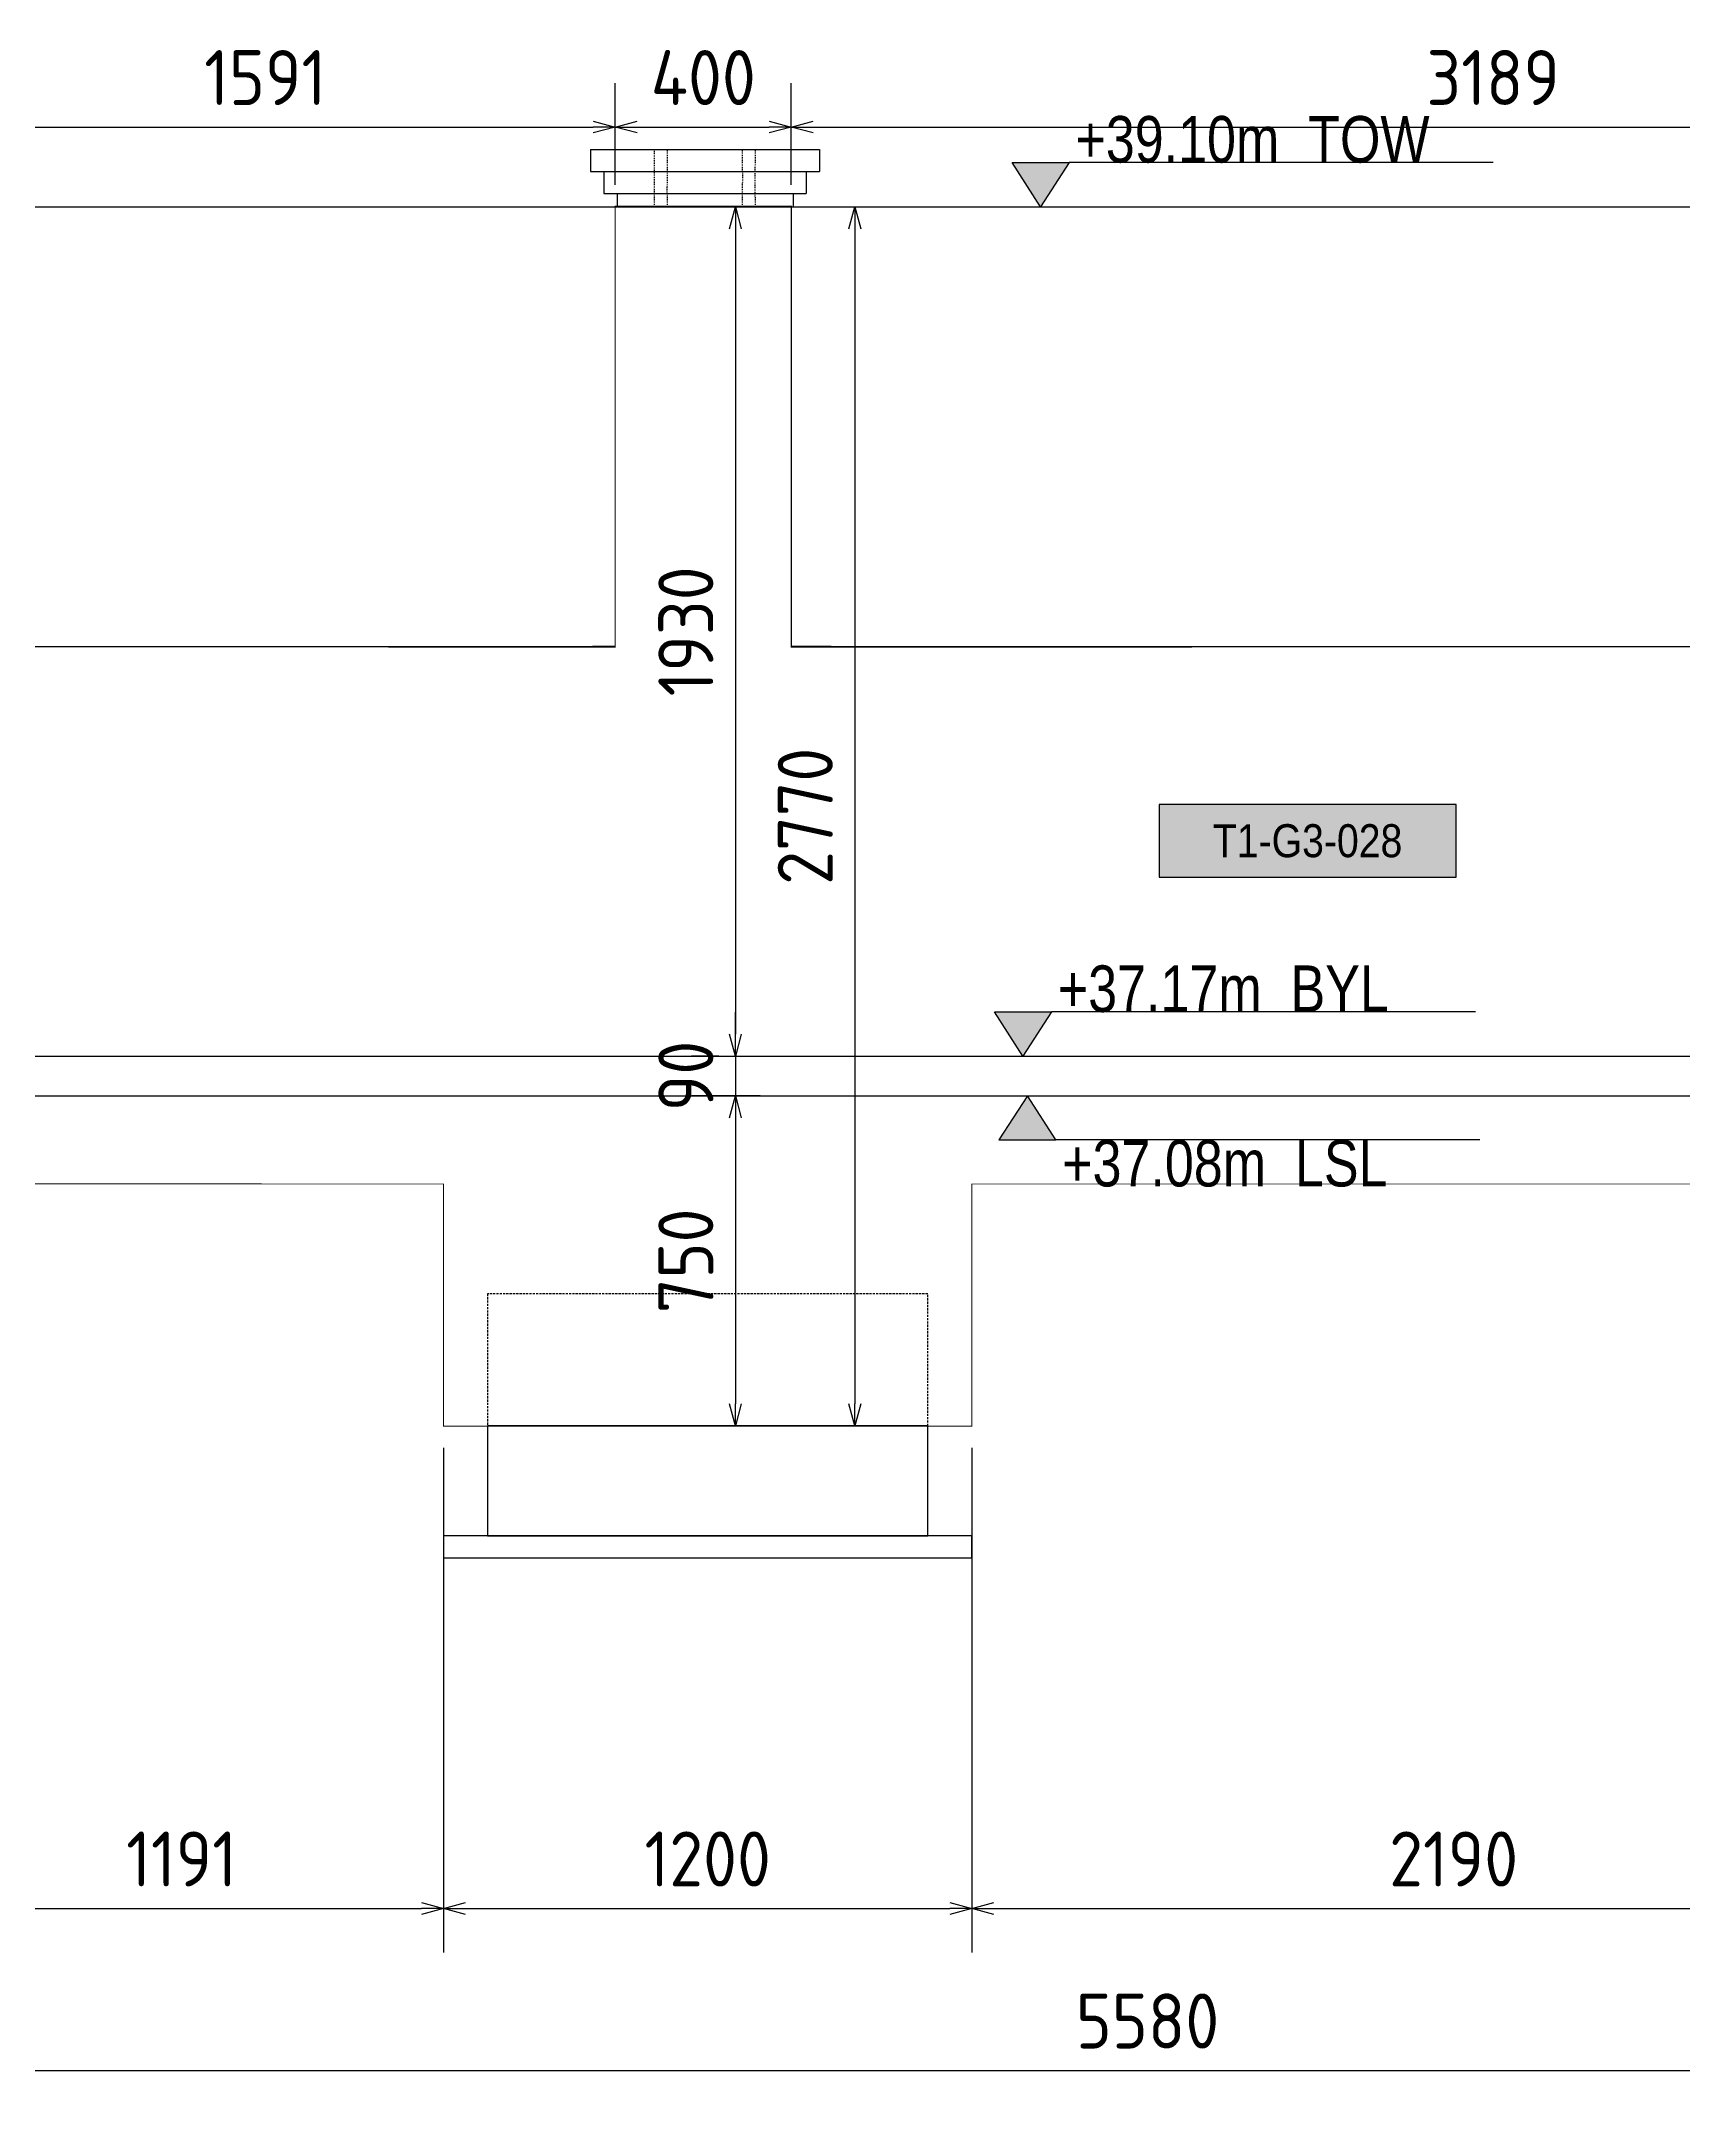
# Model space of a CAD drawing. Header units: centimetres. Extents: x -6122352 to 7132207, y -1694241 to 1947892.
# Drawn here: x 3297805 to 3301536, y 19387 to 24097 of the extents above; entities that cross this region are included whole.
import ezdxf
from ezdxf.enums import TextEntityAlignment as Align

# ---------------------------------------------------------------- set-up
doc = ezdxf.new("R2010")
doc.units = ezdxf.units.CM
doc.header["$MEASUREMENT"] = 0
doc.header["$PDMODE"] = 66
doc.header["$PDSIZE"] = 100
for name, pattern in [('23585-XR-AR-END-SETTING OUT PLAN$0$HIDDEN', [0.375, 0.25, -0.125]), ('DASHED2', [0.375, 0.25, -0.125]), ('DXK_LINE_DOT2', [3.9198, 1.9599, -1.9599])]:
    doc.linetypes.add(name, pattern=pattern)
for name, color, linetype in [('@MI-TYPE-01', 30, 'Continuous'), ('JML-Dimension', 1, 'Continuous'), ('PANEL-TAGS', 7, 'Continuous'), ('SECTION', 130, 'Continuous')]:
    doc.layers.add(name, color=color, linetype=linetype)
doc.styles.add('PANELTAG_STYLE', font='arial.ttf')
doc.styles.add('Schueco-BEMSTIL', font='isocpeur.ttf', dxfattribs={"width": 0.9})
doc.styles.add('txt-Pisa-std', font='arial.ttf', dxfattribs={"width": 0.8})
doc.dimstyles.new('MI- JWC-TXT-2.5 MM', dxfattribs={"dimscale": 1.5, "dimtxt": 2.5, "dimasz": 1, "dimexe": 2, "dimexo": 1, "dimgap": 1, "dimtad": 1, "dimdec": 0, "dimdsep": 46, "dimtxsty": 'Schueco-BEMSTIL', "dimblk": 'OPEN30', "dimcen": 0, "dimdle": 2, "dimclrd": 140, "dimclre": 8, "dimclrt": 40, "dimadec": 0, "dimazin": 2, "dimtfac": 1, "dimtdec": 0, "dimtix": 1, "dimtmove": 2, "dimatfit": 3, "dimldrblk": 'OPEN', "dimfxl": 2, "dimlwd": -1, "dimlwe": -1, "dimarcsym": 0})

# ---------------------------------------------------------------- blocks, each defined once
blk = doc.blocks.new('T1-FOOTING ELEVATION')
at = {"color": 9}
blk.add_lwpolyline([(-600, -250), (600, -250), (600, -300), (-600, -300)], close=True, dxfattribs=at)
at = {"layer": '@MI-TYPE-01', "color": 114, "linetype": '23585-XR-AR-END-SETTING OUT PLAN$0$HIDDEN', "ltscale": 20, "true_color": 0x139b48}
blk.add_lwpolyline([(-500, 0), (-500, 300), (500, 300), (500, 0)], dxfattribs=at)
at = {"layer": '@MI-TYPE-01', "color": 114, "true_color": 0x139b48}
blk.add_lwpolyline([(-500, 0), (500, 0), (500, -250), (-500, -250)], close=True, dxfattribs=at)
blk = doc.blocks.new('_Open30')
at = {"color": 0, "linetype": 'ByBlock', "lineweight": -2}
for p, q in [((-1, 0.26794919), (0, 0)), ((0, 0), (-1, -0.26794919)), ((0, 0), (-1, 0))]:
    blk.add_line(p, q, dxfattribs=at)
blk = doc.blocks.new('*D4706')
at = {"layer": '@MI-TYPE-01', "color": 8, "transparency": 16777216}
for p, q in [((3299343.738628337, 23721.81402217704), (3299281.467983587, 23721.81402217704)), ((3299343.738628337, 21791.81402703745), (3299281.467983587, 21791.81402703745))]:
    blk.add_line(p, q, dxfattribs=at)
at = {"layer": '@MI-TYPE-01', "color": 140, "transparency": 16777216}
blk.add_line((3299381.467983587, 23671.81402217704), (3299381.467983587, 21841.81402703745), dxfattribs=at)
at = {"layer": 'Defpoints', "color": 0, "transparency": 16777216}
for p in [(3299393.738628337, 23721.81402217704), (3299381.467983587, 21791.81402703745), (3299393.738628337, 21791.81402703745)]:
    blk.add_point(p, dxfattribs=at)
at = {"layer": '@MI-TYPE-01', "color": 140, "transparency": 16777216, "xscale": 50, "yscale": 50, "zscale": 50}
for p, rotation in [((3299381.467983587, 23721.81402217704), 90), ((3299381.467983587, 21791.81402703745), 270)]:
    blk.add_blockref('_Open30', p, dxfattribs=dict(at, rotation=rotation))
at = {"layer": '@MI-TYPE-01', "color": 40, "transparency": 16777216, "insert": (3299268.967983586, 22756.81402460631), "char_height": 125, "attachment_point": 5, "rotation": 90, "style": 'Schueco-BEMSTIL'}
blk.add_mtext('1930', dxfattribs=at)
blk = doc.blocks.new('_Open')
at = {"color": 0, "linetype": 'ByBlock', "lineweight": -2}
for p, q in [((-1, 0.1666666666666667), (0, 0)), ((-1, -0.1666666666666667), (0, 0)), ((0, 0), (-1, 0))]:
    blk.add_line(p, q, dxfattribs=at)
blk = doc.blocks.new('*D4703')
at = {"layer": '@MI-TYPE-01', "color": 140, "transparency": 16777216}
for p, q in [((3299381.467983589, 21841.81402703745), (3299381.467983589, 21891.81402703745)), ((3299381.467983589, 21791.81402703745), (3299381.467983589, 21701.50257164373)), ((3299381.467983589, 21651.50257164373), (3299381.467983589, 21601.50257164373))]:
    blk.add_line(p, q, dxfattribs=at)
at = {"layer": '@MI-TYPE-01', "color": 8, "transparency": 16777216}
for p, q in [((3299343.738628337, 21791.81402703745), (3299281.467983589, 21791.81402703745)), ((3299438.221203345, 21701.50257164373), (3299281.467983589, 21701.50257164373))]:
    blk.add_line(p, q, dxfattribs=at)
at = {"layer": 'Defpoints', "color": 0, "transparency": 16777216}
for p in [(3299393.738628337, 21791.81402703745), (3299381.467983589, 21701.50257164373), (3299488.221203345, 21701.50257164373)]:
    blk.add_point(p, dxfattribs=at)
at = {"layer": '@MI-TYPE-01', "color": 140, "transparency": 16777216, "xscale": 50, "yscale": 50, "zscale": 50}
for p, rotation in [((3299381.467983589, 21791.81402703745), 270), ((3299381.467983589, 21701.50257164373), 90)]:
    blk.add_blockref('_Open30', p, dxfattribs=dict(at, rotation=rotation))
at = {"layer": '@MI-TYPE-01', "color": 40, "transparency": 16777216, "insert": (3299268.967983588, 21746.65829933965), "char_height": 125, "attachment_point": 5, "rotation": 90, "style": 'Schueco-BEMSTIL'}
blk.add_mtext('90', dxfattribs=at)
blk = doc.blocks.new('*D4704')
at = {"layer": '@MI-TYPE-01', "color": 8, "transparency": 16777216}
for p, q in [((3299438.221203345, 21701.50257164373), (3299281.467983594, 21701.50257164373)), ((3299397.587720583, 20951.50923445776), (3299281.467983594, 20951.50923445776))]:
    blk.add_line(p, q, dxfattribs=at)
at = {"layer": '@MI-TYPE-01', "color": 140, "transparency": 16777216}
blk.add_line((3299381.467983594, 21651.50257164373), (3299381.467983594, 21001.50923445776), dxfattribs=at)
at = {"layer": 'Defpoints', "color": 0, "transparency": 16777216}
for p in [(3299488.221203345, 21701.50257164373), (3299381.467983594, 20951.50923445776), (3299447.587720583, 20951.50923445776)]:
    blk.add_point(p, dxfattribs=at)
at = {"layer": '@MI-TYPE-01', "color": 140, "transparency": 16777216, "xscale": 50, "yscale": 50, "zscale": 50}
for p, rotation in [((3299381.467983594, 21701.50257164373), 90), ((3299381.467983594, 20951.50923445776), 270)]:
    blk.add_blockref('_Open30', p, dxfattribs=dict(at, rotation=rotation))
at = {"layer": '@MI-TYPE-01', "color": 40, "transparency": 16777216, "insert": (3299268.967983593, 21326.50590304981), "char_height": 125, "attachment_point": 5, "rotation": 90, "style": 'Schueco-BEMSTIL'}
blk.add_mtext('750', dxfattribs=at)
blk = doc.blocks.new('*D4705')
at = {"layer": '@MI-TYPE-01', "color": 8, "transparency": 16777216}
for p, q in [((3299618.682169553, 23721.81402703745), (3299752.797925765, 23721.81402703745)), ((3299618.682169553, 20951.50923445776), (3299752.797925765, 20951.50923445776))]:
    blk.add_line(p, q, dxfattribs=at)
at = {"layer": '@MI-TYPE-01', "color": 140, "transparency": 16777216}
blk.add_line((3299652.797925765, 23671.81402703745), (3299652.797925765, 21001.50923445776), dxfattribs=at)
at = {"layer": 'Defpoints', "color": 0, "transparency": 16777216}
for p in [(3299568.682169553, 23721.81402703745), (3299568.682169553, 20951.50923445776), (3299652.797925765, 20951.50923445776)]:
    blk.add_point(p, dxfattribs=at)
at = {"layer": '@MI-TYPE-01', "color": 140, "transparency": 16777216, "xscale": 50, "yscale": 50, "zscale": 50}
for p, rotation in [((3299652.797925765, 23721.81402703745), 90), ((3299652.797925765, 20951.50923445776), 270)]:
    blk.add_blockref('_Open30', p, dxfattribs=dict(at, rotation=rotation))
at = {"layer": '@MI-TYPE-01', "color": 40, "transparency": 16777216, "insert": (3299540.297925764, 22336.66163074667), "char_height": 125, "attachment_point": 5, "rotation": 90, "style": 'Schueco-BEMSTIL'}
blk.add_mtext('2770', dxfattribs=at)
blk = doc.blocks.new('*U2058')
at = {"layer": 'JML-Dimension'}
h = blk.add_hatch(color=10, dxfattribs=at)
h.dxf.hatch_style = 1
h.paths.add_polyline_path([(0, 0), (-1.536000000000001, 2.370060967168342), (1.536000000000001, 2.370060967168342)])
blk.add_line((24.30826820831656, 2.370060967168342), (1.536000000000001, 2.370060967168342), dxfattribs=at)
blk.add_lwpolyline([(0, 0), (-1.536000000000001, 2.370060967168342), (1.536000000000001, 2.370060967168342), (0, 0)], dxfattribs=at)
at = {"color": 5, "style": 'txt-Pisa-std', "width": 0.8}
blk.add_attdef('+0.0', text='', height=2.5, dxfattribs=at).set_placement((1.870588582061714, 2.370060967168342), align=Align.BOTTOM_LEFT)
blk = doc.blocks.new('PANELTAG')
at = {"layer": 'PANEL-TAGS', "color": 1}
blk.add_lwpolyline([(-13.49999999999989, -3.300000000000182), (13.50000000000011, -3.300000000000182), (13.50000000000011, 3.299999999999727), (-13.49999999999989, 3.299999999999727)], close=True, dxfattribs=at)
at = {"layer": 'PANEL-TAGS', "color": 40, "true_color": 0xffd700}
blk.add_solid([(-13.49999999999989, -3.300000000000182), (13.50000000000011, -3.300000000000182), (-13.49999999999989, 3.299999999999727), (13.50000000000011, 3.299999999999727)], dxfattribs=at)
at = {"layer": 'PANEL-TAGS', "color": 5, "style": 'PANELTAG_STYLE', "width": 0.85}
blk.add_attdef('TAGNO', text='', height=3, dxfattribs=at).set_placement((1.13686837721616e-13, -4.547473508864641e-13), align=Align.MIDDLE)
blk = doc.blocks.new('*D4749')
at = {"layer": '@MI-TYPE-01', "color": 8, "transparency": 16777216}
for p, q in [((3297528.057398901, 21451.50257160088), (3297528.057398901, 19754.94001905154)), ((3298718.619429477, 20901.50257155247), (3298718.619429477, 19754.94001905154))]:
    blk.add_line(p, q, dxfattribs=at)
at = {"layer": '@MI-TYPE-01', "color": 140, "transparency": 16777216}
blk.add_line((3297578.057398901, 19854.94001905154), (3298668.619429477, 19854.94001905154), dxfattribs=at)
at = {"layer": 'Defpoints', "color": 0, "transparency": 16777216}
for p in [(3297528.057398901, 21501.50257160088), (3298718.619429477, 20951.50257155247), (3298718.619429477, 19854.94001905154)]:
    blk.add_point(p, dxfattribs=at)
at = {"layer": '@MI-TYPE-01', "color": 140, "transparency": 16777216, "xscale": 50, "yscale": 50, "zscale": 50, "rotation": 180}
blk.add_blockref('_Open30', (3297528.057398901, 19854.94001905154), dxfattribs=at)
at = {"layer": '@MI-TYPE-01', "color": 140, "transparency": 16777216, "xscale": 50, "yscale": 50, "zscale": 50}
blk.add_blockref('_Open30', (3298718.619429477, 19854.94001905154), dxfattribs=at)
at = {"layer": '@MI-TYPE-01', "color": 40, "transparency": 16777216, "insert": (3298123.338414188, 19967.44001905154), "char_height": 125, "attachment_point": 5, "style": 'Schueco-BEMSTIL'}
blk.add_mtext('1191', dxfattribs=at)
blk = doc.blocks.new('*D4750')
at = {"layer": '@MI-TYPE-01', "color": 8, "transparency": 16777216}
for p, q in [((3298718.619429477, 20901.50257155247), (3298718.619429477, 19754.94001905154)), ((3299918.619429886, 20901.50257173498), (3299918.619429886, 19754.94001905154))]:
    blk.add_line(p, q, dxfattribs=at)
at = {"layer": '@MI-TYPE-01', "color": 140, "transparency": 16777216}
blk.add_line((3298768.619429477, 19854.94001905154), (3299868.619429886, 19854.94001905154), dxfattribs=at)
at = {"layer": 'Defpoints', "color": 0, "transparency": 16777216}
for p in [(3298718.619429477, 20951.50257155247), (3299918.619429886, 20951.50257173498), (3299918.619429886, 19854.94001905154)]:
    blk.add_point(p, dxfattribs=at)
at = {"layer": '@MI-TYPE-01', "color": 140, "transparency": 16777216, "xscale": 50, "yscale": 50, "zscale": 50, "rotation": 180}
blk.add_blockref('_Open30', (3298718.619429477, 19854.94001905154), dxfattribs=at)
at = {"layer": '@MI-TYPE-01', "color": 140, "transparency": 16777216, "xscale": 50, "yscale": 50, "zscale": 50}
blk.add_blockref('_Open30', (3299918.619429886, 19854.94001905154), dxfattribs=at)
at = {"layer": '@MI-TYPE-01', "color": 40, "transparency": 16777216, "insert": (3299318.619429681, 19967.44001905154), "char_height": 125, "attachment_point": 5, "style": 'Schueco-BEMSTIL'}
blk.add_mtext('1200', dxfattribs=at)
blk = doc.blocks.new('*D4751')
at = {"layer": '@MI-TYPE-01', "color": 8, "transparency": 16777216}
for p, q in [((3299918.619429886, 20901.50257173498), (3299918.619429886, 19754.94001905154)), ((3302108.338429608, 20901.86649746851), (3302108.338429608, 19754.94001905154))]:
    blk.add_line(p, q, dxfattribs=at)
at = {"layer": '@MI-TYPE-01', "color": 140, "transparency": 16777216}
blk.add_line((3299968.619429886, 19854.94001905154), (3302058.338429608, 19854.94001905154), dxfattribs=at)
at = {"layer": 'Defpoints', "color": 0, "transparency": 16777216}
for p in [(3299918.619429886, 20951.50257173498), (3302108.338429608, 20951.86649746851), (3302108.338429608, 19854.94001905154)]:
    blk.add_point(p, dxfattribs=at)
at = {"layer": '@MI-TYPE-01', "color": 140, "transparency": 16777216, "xscale": 50, "yscale": 50, "zscale": 50, "rotation": 180}
blk.add_blockref('_Open30', (3299918.619429886, 19854.94001905154), dxfattribs=at)
at = {"layer": '@MI-TYPE-01', "color": 140, "transparency": 16777216, "xscale": 50, "yscale": 50, "zscale": 50}
blk.add_blockref('_Open30', (3302108.338429608, 19854.94001905154), dxfattribs=at)
at = {"layer": '@MI-TYPE-01', "color": 40, "transparency": 16777216, "insert": (3301013.478929747, 19967.44001905154), "char_height": 125, "attachment_point": 5, "style": 'Schueco-BEMSTIL'}
blk.add_mtext('2190', dxfattribs=at)
blk = doc.blocks.new('*D4778')
at = {"layer": '@MI-TYPE-01', "color": 8, "transparency": 16777216}
for p, q in [((3297518.078985957, 22771.81402633633), (3297518.078985957, 24002.72236071154)), ((3299108.64101625, 23771.81402703744), (3299108.64101625, 24002.72236071154))]:
    blk.add_line(p, q, dxfattribs=at)
at = {"layer": '@MI-TYPE-01', "color": 140, "transparency": 16777216}
blk.add_line((3297568.078985957, 23902.72236071154), (3299058.64101625, 23902.72236071154), dxfattribs=at)
at = {"layer": 'Defpoints', "color": 0, "transparency": 16777216}
for p in [(3299108.64101625, 23902.72236071154), (3299108.64101625, 23721.81402703744), (3297518.078985957, 22721.81402633633)]:
    blk.add_point(p, dxfattribs=at)
at = {"layer": '@MI-TYPE-01', "color": 140, "transparency": 16777216, "xscale": 50, "yscale": 50, "zscale": 50, "rotation": 180}
blk.add_blockref('_Open30', (3297518.078985957, 23902.72236071154), dxfattribs=at)
at = {"layer": '@MI-TYPE-01', "color": 140, "transparency": 16777216, "xscale": 50, "yscale": 50, "zscale": 50}
blk.add_blockref('_Open30', (3299108.64101625, 23902.72236071154), dxfattribs=at)
at = {"layer": '@MI-TYPE-01', "color": 40, "transparency": 16777216, "insert": (3298313.360001104, 24015.22236071154), "char_height": 125, "attachment_point": 5, "style": 'Schueco-BEMSTIL'}
blk.add_mtext('1591', dxfattribs=at)
blk = doc.blocks.new('*D4779')
at = {"layer": '@MI-TYPE-01', "color": 8, "transparency": 16777216}
for p, q in [((3299108.64101625, 23771.81402703744), (3299108.64101625, 24002.72236071154)), ((3299508.641016246, 23771.81402654685), (3299508.641016246, 24002.72236071154))]:
    blk.add_line(p, q, dxfattribs=at)
at = {"layer": '@MI-TYPE-01', "color": 140, "transparency": 16777216}
blk.add_line((3299158.64101625, 23902.72236071154), (3299458.641016246, 23902.72236071154), dxfattribs=at)
at = {"layer": 'Defpoints', "color": 0, "transparency": 16777216}
for p in [(3299508.641016246, 23902.72236071154), (3299108.64101625, 23721.81402703744), (3299508.641016246, 23721.81402654685)]:
    blk.add_point(p, dxfattribs=at)
at = {"layer": '@MI-TYPE-01', "color": 140, "transparency": 16777216, "xscale": 50, "yscale": 50, "zscale": 50, "rotation": 180}
blk.add_blockref('_Open30', (3299108.64101625, 23902.72236071154), dxfattribs=at)
at = {"layer": '@MI-TYPE-01', "color": 140, "transparency": 16777216, "xscale": 50, "yscale": 50, "zscale": 50}
blk.add_blockref('_Open30', (3299508.641016246, 23902.72236071154), dxfattribs=at)
at = {"layer": '@MI-TYPE-01', "color": 40, "transparency": 16777216, "insert": (3299308.641016248, 24015.22236071154), "char_height": 125, "attachment_point": 5, "style": 'Schueco-BEMSTIL'}
blk.add_mtext('400', dxfattribs=at)
blk = doc.blocks.new('*D4780')
at = {"layer": '@MI-TYPE-01', "color": 8, "transparency": 16777216}
for p, q in [((3299508.641016246, 23771.81402654685), (3299508.641016246, 24002.72236071154)), ((3302697.765133069, 22771.81402697421), (3302697.765133069, 24002.72236071154))]:
    blk.add_line(p, q, dxfattribs=at)
at = {"layer": '@MI-TYPE-01', "color": 140, "transparency": 16777216}
blk.add_line((3299558.641016246, 23902.72236071154), (3302647.765133069, 23902.72236071154), dxfattribs=at)
at = {"layer": 'Defpoints', "color": 0, "transparency": 16777216}
for p in [(3302697.765133069, 23902.72236071154), (3299508.641016246, 23721.81402654685), (3302697.765133069, 22721.81402697421)]:
    blk.add_point(p, dxfattribs=at)
at = {"layer": '@MI-TYPE-01', "color": 140, "transparency": 16777216, "xscale": 50, "yscale": 50, "zscale": 50, "rotation": 180}
blk.add_blockref('_Open30', (3299508.641016246, 23902.72236071154), dxfattribs=at)
at = {"layer": '@MI-TYPE-01', "color": 140, "transparency": 16777216, "xscale": 50, "yscale": 50, "zscale": 50}
blk.add_blockref('_Open30', (3302697.765133069, 23902.72236071154), dxfattribs=at)
at = {"layer": '@MI-TYPE-01', "color": 40, "transparency": 16777216, "insert": (3301103.203074657, 24015.22236071154), "char_height": 125, "attachment_point": 5, "style": 'Schueco-BEMSTIL'}
blk.add_mtext('3189', dxfattribs=at)
blk = doc.blocks.new('COPING')
at = {"color": 144, "linetype": 'Continuous', "true_color": 0x1571b2}
for p, q in [((-40577.10441274117, 19537.31819962127), (-40057.10441274117, 19537.31819962127)), ((-40577.10441274117, 19537.31819962127), (-40577.10441274117, 19487.31819962127)), ((-40057.10441274117, 19537.31819962127), (-40057.10441274117, 19487.31819962127)), ((-40577.10441274117, 19487.31819962127), (-40057.10441274117, 19487.31819962127)), ((-40547.10441274117, 19487.31819962127), (-40547.10441274117, 19437.31819962127)), ((-40087.10441274117, 19487.31819962127), (-40087.10441274117, 19437.31819962127)), ((-40547.10441274117, 19437.31819962127), (-40087.10441274117, 19437.31819962127)), ((-40517.10441274117, 19437.31819962127), (-40517.10441274117, 19407.31819962127)), ((-40117.10441274117, 19437.31819962127), (-40117.10441274117, 19407.31819962127)), ((-40517.10441274117, 19407.31819962127), (-40117.10441274117, 19407.31819962127))]:
    blk.add_line(p, q, dxfattribs=at)
at = {"color": 144, "linetype": 'DXK_LINE_DOT2', "true_color": 0x1571b2}
for p, q in [((-40432.10441274117, 19437.31819962127), (-40432.10441274117, 19537.31819962127)), ((-40402.10441274117, 19487.31819962127), (-40402.10441274117, 19537.31819962127)), ((-40232.10441274117, 19487.31819962127), (-40232.10441274117, 19537.31819962127)), ((-40203.10922221278, 19487.31819962127), (-40202.10441274117, 19537.31819962127)), ((-40403.09810947614, 19437.87117692497), (-40402.11031066308, 19487.02471503166)), ((-40232.09851481925, 19437.61168421088), (-40231.11071600619, 19486.76522231757)), ((-40203.10922221278, 19438.40913096963), (-40203.10922221278, 19486.48105087838)), ((-40432.10441274117, 19407.31819962127), (-40432.10441274117, 19437.31819962127)), ((-40402.10441274117, 19407.31819962127), (-40402.10441274117, 19437.31819962127)), ((-40232.10441274117, 19407.31819962127), (-40232.10441274117, 19437.31819962127)), ((-40202.10441274117, 19407.31819962127), (-40203.10922221278, 19437.31819962127))]:
    blk.add_line(p, q, dxfattribs=at)
blk = doc.blocks.new('*D5276')
at = {"layer": '@MI-TYPE-01', "color": 8, "transparency": 16777216}
for p, q in [((3297528.057398901, 21451.50257160088), (3297528.057398901, 19386.71856963064)), ((3303107.765133157, 20901.5025716481), (3303107.765133157, 19386.71856963064))]:
    blk.add_line(p, q, dxfattribs=at)
at = {"layer": '@MI-TYPE-01', "color": 140, "transparency": 16777216}
blk.add_line((3297578.057398901, 19486.71856963064), (3303057.765133157, 19486.71856963064), dxfattribs=at)
at = {"layer": 'Defpoints', "color": 0, "transparency": 16777216}
for p in [(3297528.057398901, 21501.50257160088), (3303107.765133157, 20951.5025716481), (3303107.765133157, 19486.71856963064)]:
    blk.add_point(p, dxfattribs=at)
at = {"layer": '@MI-TYPE-01', "color": 140, "transparency": 16777216, "xscale": 50, "yscale": 50, "zscale": 50, "rotation": 180}
blk.add_blockref('_Open30', (3297528.057398901, 19486.71856963064), dxfattribs=at)
at = {"layer": '@MI-TYPE-01', "color": 140, "transparency": 16777216, "xscale": 50, "yscale": 50, "zscale": 50}
blk.add_blockref('_Open30', (3303107.765133157, 19486.71856963064), dxfattribs=at)
at = {"layer": '@MI-TYPE-01', "color": 40, "transparency": 16777216, "insert": (3300317.911266029, 19599.21856963064), "char_height": 125, "attachment_point": 5, "style": 'Schueco-BEMSTIL'}
blk.add_mtext('5580', dxfattribs=at)

msp = doc.modelspace()

# ---------------------------------------------------------------- linework, layer by layer
at = {"color": 160, "linetype": 'DASHED2', "ltscale": 5}
for points in [[(3285154.251189541, 23721.81402703744), (3304792.110698951, 23721.81402703744)], [(3284744.234874686, 21791.81402703744), (3304792.110698951, 21791.81402703744)], [(3284754.213287496, 21701.50257164372), (3304802.089111727, 21701.50257164372)]]:
    msp.add_lwpolyline(points, dxfattribs=at)
at = {"layer": '@MI-TYPE-01', "color": 30, "ltscale": 20, "const_width": 2.5}
for points in [[(3303107.923521884, 21159.50257163688), (3303097.765133157, 23721.81402703744), (3302697.765133141, 23721.81402697638), (3302697.765133233, 22721.81402714956), (3302697.765133232, 22721.81402714956), (3302697.765133069, 22721.81402697421), (3302315.360016374, 22721.81402691091), (3302315.36001652, 22721.81402708346), (3299508.641016399, 22721.81402654498), (3299508.641016246, 23721.81402654685), (3299108.64101625, 23721.81402649377), (3299108.641016402, 22721.81402648352), (3297518.078985957, 22721.81402633633)], [(3297528.057398901, 21501.50257160088), (3298718.61942935, 21501.50257168656), (3298718.619429477, 20951.50257155247), (3299918.619429886, 20951.50257173498), (3299918.619429778, 21501.50257144621), (3302108.338429489, 21501.50257184124), (3302108.338429608, 20951.5025716394), (3303107.923521884, 20951.50257164804), (3303107.923521765, 21771.5025716425), (3303107.923521918, 21771.50257164253), (3303097.945108956, 22721.81402704553), (3303107.923521765, 21771.5025716425)]]:
    msp.add_lwpolyline(points, dxfattribs=at)

# ---------------------------------------------------------------- block references
msp.add_blockref('COPING', (3339629.707718703, 4314.495822555764))
at = {"layer": '@MI-TYPE-01', "color": 30, "xscale": -1}
msp.add_blockref('T1-FOOTING ELEVATION', (3299318.619429551, 20951.50257164372), dxfattribs=at)
at = {"layer": 'PANEL-TAGS', "color": 6}
ref = msp.add_blockref('PANELTAG', (3300681.579621757, 22281.15838810476), dxfattribs=dict(at, xscale=25, yscale=25, zscale=25))
ref.add_attrib('TAGNO', 'T1-G3-028', dxfattribs={"color": 5, "height": 75, "style": 'PANELTAG_STYLE', "width": 0.8499999999999999}).set_placement((3300681.579621757, 22281.15838810476), align=Align.MIDDLE_CENTER)
at = {"layer": 'SECTION', "color": 6}
ref = msp.add_blockref('*U2058', (3300075.017113486, 23721.81402703494), dxfattribs=dict(at, xscale=42.30147098076819, yscale=42.30147098076819, zscale=42.30147098076819))
ref.add_attrib('+0.0', '+39.10m  TOW', (3300154.145762145, 23822.07109225882), dxfattribs={"layer": 'JML-Dimension', "color": 5, "height": 105.7536774519205, "style": 'txt-Pisa-std', "width": 0.8})
ref = msp.add_blockref('*U2058', (3300034.942063349, 21791.81402703744), dxfattribs=dict(at, xscale=42.30147098076819, yscale=42.30147098076819, zscale=42.30147098076819))
ref.add_attrib('+0.0', '+37.17m  BYL', (3300114.070712008, 21892.07109226132), dxfattribs={"layer": 'JML-Dimension', "color": 5, "height": 105.7536774519205, "style": 'txt-Pisa-std', "width": 0.8})
ref = msp.add_blockref('*U2058', (3300044.920476125, 21701.50257164372), dxfattribs=dict(at, xscale=-42.30147098076819, yscale=42.30147098076819, zscale=42.30147098076819, rotation=180))
ref.add_attrib('+0.0', '+37.08m  LSL', (3300124.049124784, 21495.56396653781), dxfattribs={"layer": 'JML-Dimension', "color": 5, "height": 105.7536774519205, "style": 'txt-Pisa-std', "width": 0.8})

# ---------------------------------------------------------------- dimensions: what is measured, and where the dimension line sits
at = {"layer": '@MI-TYPE-01', "color": 6}
for base, p1, p2, picture, middle in [((3299108.64101625, 23902.72236071154), (3297518.078985957, 22721.81402633633), (3299108.64101625, 23721.81402703744), '*D4778', (3298313.360001104, 24015.22236071154)), ((3299508.641016246, 23902.72236071154), (3299108.64101625, 23721.81402703744), (3299508.641016246, 23721.81402654685), '*D4779', (3299308.641016248, 24015.22236071154)), ((3302697.765133069, 23902.72236071154), (3299508.641016246, 23721.81402654685), (3302697.765133069, 22721.81402697421), '*D4780', (3301103.203074657, 24015.22236071154)), ((3298718.619429477, 19854.94001905154), (3297528.057398901, 21501.50257160088), (3298718.619429477, 20951.50257155247), '*D4749', (3298123.338414188, 19967.44001905154)), ((3299918.619429886, 19854.94001905154), (3298718.619429477, 20951.50257155247), (3299918.619429886, 20951.50257173498), '*D4750', (3299318.619429681, 19967.44001905154)), ((3302108.338429608, 19854.94001905154), (3299918.619429886, 20951.50257173498), (3302108.338429608, 20951.86649746851), '*D4751', (3301013.478929747, 19967.44001905154))]:
    dim = msp.add_linear_dim(base=base, p1=p1, p2=p2, dimstyle='MI- JWC-TXT-2.5 MM', dxfattribs=at)
    dim.commit()
    dim.dimension.update_dxf_attribs({"geometry": picture, "text_midpoint": middle})
for base, p1, p2, picture, middle in [((3299381.467983587, 21791.81402703745), (3299393.738628335, 23721.81402217704), (3299393.738628335, 21791.81402703744), '*D4706', (3299268.967983586, 22756.81402460631)), ((3299652.797925765, 20951.50923445776), (3299568.682169551, 23721.81402703744), (3299568.682169551, 20951.50923445776), '*D4705', (3299540.297925764, 22336.66163074667)), ((3299381.467983589, 21701.50257164373), (3299393.738628335, 21791.81402703744), (3299488.221203343, 21701.50257164372), '*D4703', (3299268.967983588, 21746.65829933965)), ((3299381.467983594, 20951.50923445776), (3299488.221203343, 21701.50257164372), (3299447.587720581, 20951.50923445776), '*D4704', (3299268.967983593, 21326.50590304981))]:
    dim = msp.add_linear_dim(base=base, p1=p1, p2=p2, angle=90, dimstyle='MI- JWC-TXT-2.5 MM', dxfattribs=at)
    dim.commit()
    dim.dimension.update_dxf_attribs({"geometry": picture, "text_midpoint": middle})
at = {"layer": '@MI-TYPE-01', "color": 30}
dim = msp.add_linear_dim(base=(3303107.765133157, 19486.71856963064), p1=(3297528.057398901, 21501.50257160088), p2=(3303107.765133157, 20951.5025716481), dimstyle='MI- JWC-TXT-2.5 MM', dxfattribs=at)
dim.commit()
dim.dimension.update_dxf_attribs({"geometry": '*D5276', "text_midpoint": (3300317.911266029, 19599.21856963064)})

doc.saveas('drawing.dxf')
